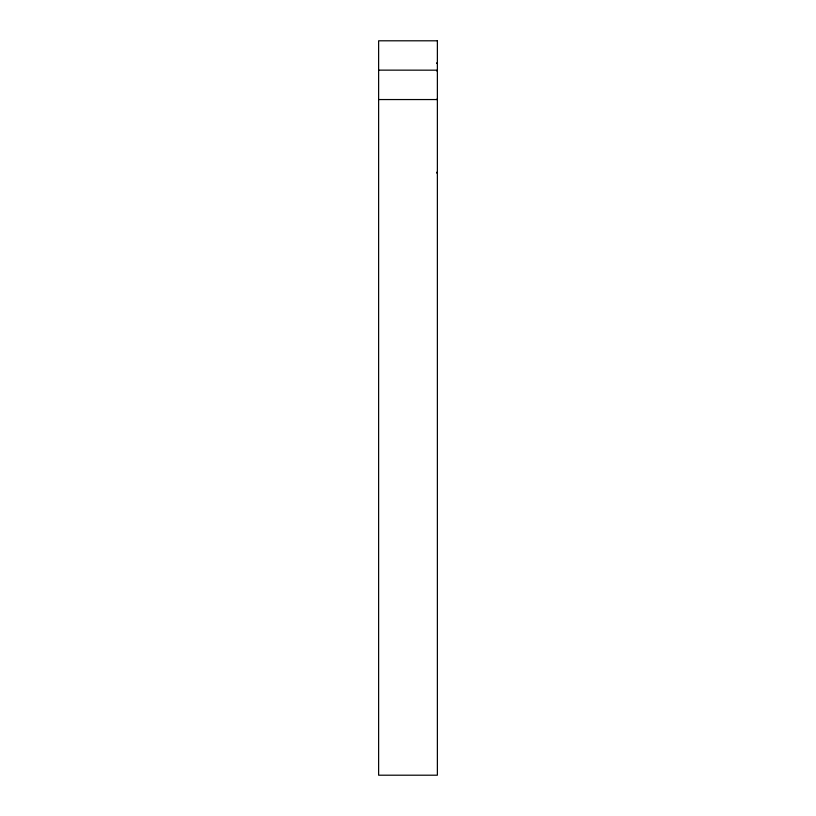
<?xml version="1.0" encoding="UTF-8"?>
<svg xmlns="http://www.w3.org/2000/svg" width="816" height="816" viewBox="0 0 816 816"><rect width="100%" height="100%" fill="white"/><g stroke="black" fill="none" stroke-linecap="round" stroke-linejoin="round"><path stroke-width="1.22" d="M436.642 63.016L437.376 63.016M436.642 63.413L437.376 63.413M378.624 70.135L437.376 70.176M436.642 70.88L437.376 70.88M437.376 98.848L436.642 99.552M378.624 99.552L437.376 99.552M436.642 172.288L437.376 172.288M436.642 172.992L437.376 172.992M437.376 40.8L378.624 40.8L378.624 775.2L437.376 775.2L437.376 40.8"/></g></svg>
